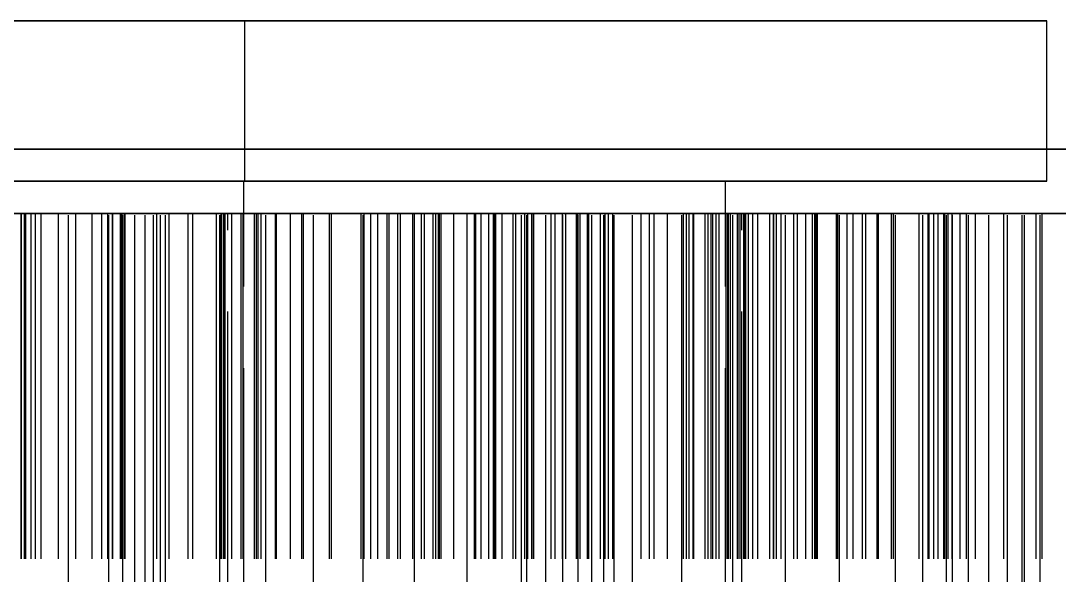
# Model space of a CAD drawing. Header units: millimetres. Extents: x -9 to 243, y -53 to 196.
# Drawn here: x 167.903 to 171.136, y -16.527 to -14.8 of the extents above; entities that cross this region are included whole.
import ezdxf

# ---------------------------------------------------------------- set-up
doc = ezdxf.new("R2010")
doc.units = ezdxf.units.MM
doc.linetypes.add('DASHED', pattern=[1.524, 1.27, -0.254])
doc.layers.add('HIDDEN', color=8, linetype='DASHED')
doc.layers.add('VISIBLE', color=7, linetype='CONTINUOUS')

msp = doc.modelspace()

# ---------------------------------------------------------------- linework, layer by layer
at = {"layer": 'HIDDEN'}
for points in [[(171.09694, -14.8), (171.04139, -14.8), (170.98583, -14.8), (170.93028, -14.8), (170.87472, -14.8), (170.81917, -14.8), (170.76361, -14.8), (170.70806, -14.8), (170.6525, -14.8), (170.59694, -14.8), (170.54139, -14.8), (170.48583, -14.8), (170.43028, -14.8), (170.37472, -14.8), (170.31917, -14.8), (170.26361, -14.8), (170.20806, -14.8), (170.1525, -14.8), (170.09694, -14.8), (170.04139, -14.8), (169.98583, -14.8), (169.93028, -14.8), (169.87472, -14.8), (169.81917, -14.8), (169.76361, -14.8), (169.70806, -14.8), (169.6525, -14.8), (169.59694, -14.8), (169.54139, -14.8), (169.48583, -14.8), (169.43028, -14.8), (169.37472, -14.8), (169.31917, -14.8), (169.26361, -14.8), (169.20806, -14.8), (169.1525, -14.8), (169.09694, -14.8), (169.04139, -14.8), (168.98583, -14.8), (168.93028, -14.8), (168.87472, -14.8), (168.81917, -14.8), (168.76361, -14.8), (168.70806, -14.8), (168.6525, -14.8), (168.59694, -14.8), (168.54139, -14.8), (168.48583, -14.8), (168.43028, -14.8), (168.37472, -14.8), (168.31917, -14.8), (168.26361, -14.8), (168.20806, -14.8), (168.1525, -14.8), (168.09694, -14.8), (168.04139, -14.8), (167.98583, -14.8), (167.93028, -14.8), (167.87472, -14.8)], [(167.87778, -14.8), (167.90556, -14.8), (167.93333, -14.8), (167.96111, -14.8), (167.98889, -14.8), (168.01667, -14.8), (168.04444, -14.8), (168.07222, -14.8), (168.1, -14.8), (168.12778, -14.8), (168.15556, -14.8), (168.18333, -14.8), (168.21111, -14.8), (168.23889, -14.8), (168.26667, -14.8), (168.29444, -14.8), (168.32222, -14.8), (168.35, -14.8), (168.37778, -14.8), (168.40556, -14.8), (168.43333, -14.8), (168.46111, -14.8), (168.48889, -14.8), (168.51667, -14.8), (168.54444, -14.8), (168.57222, -14.8), (168.6, -14.8)], [(168.6, -14.8), (168.54444, -14.8), (168.48889, -14.8), (168.43333, -14.8), (168.37778, -14.8), (168.32222, -14.8), (168.26667, -14.8), (168.21111, -14.8), (168.15556, -14.8), (168.1, -14.8), (168.04444, -14.8), (167.98889, -14.8), (167.93333, -14.8), (167.87778, -14.8)], [(167.9025, -14.8), (167.93028, -14.8), (167.95806, -14.8), (167.98583, -14.8), (168.01361, -14.8), (168.04139, -14.8), (168.06917, -14.8), (168.09694, -14.8), (168.12472, -14.8), (168.1525, -14.8), (168.18028, -14.8), (168.20806, -14.8), (168.23583, -14.8), (168.26361, -14.8), (168.29139, -14.8), (168.31917, -14.8), (168.34694, -14.8), (168.37472, -14.8), (168.4025, -14.8), (168.43028, -14.8), (168.45806, -14.8), (168.48583, -14.8), (168.51361, -14.8), (168.54139, -14.8), (168.56917, -14.8), (168.59694, -14.8), (168.62472, -14.8), (168.6525, -14.8), (168.68028, -14.8), (168.70806, -14.8), (168.73583, -14.8), (168.76361, -14.8), (168.79139, -14.8), (168.81917, -14.8), (168.84694, -14.8), (168.87472, -14.8), (168.9025, -14.8), (168.93028, -14.8), (168.95806, -14.8), (168.98583, -14.8), (169.01361, -14.8), (169.04139, -14.8), (169.06917, -14.8), (169.09694, -14.8), (169.12472, -14.8), (169.1525, -14.8), (169.18028, -14.8), (169.20806, -14.8), (169.23583, -14.8), (169.26361, -14.8), (169.29139, -14.8), (169.31917, -14.8), (169.34694, -14.8)], [(168.6, -15.3), (168.6, -14.8)], [(169.34694, -14.8), (169.37472, -14.8), (169.4025, -14.8), (169.43028, -14.8), (169.45806, -14.8), (169.48583, -14.8), (169.51361, -14.8), (169.54139, -14.8), (169.56917, -14.8), (169.59694, -14.8), (169.62472, -14.8), (169.6525, -14.8), (169.68028, -14.8), (169.70806, -14.8), (169.73583, -14.8), (169.76361, -14.8), (169.79139, -14.8), (169.81917, -14.8), (169.84694, -14.8), (169.87472, -14.8), (169.9025, -14.8), (169.93028, -14.8), (169.95806, -14.8), (169.98583, -14.8), (170.01361, -14.8), (170.04139, -14.8), (170.06917, -14.8), (170.09694, -14.8), (170.12472, -14.8), (170.1525, -14.8), (170.18028, -14.8), (170.20806, -14.8), (170.23583, -14.8), (170.26361, -14.8), (170.29139, -14.8), (170.31917, -14.8), (170.34694, -14.8), (170.37472, -14.8), (170.4025, -14.8), (170.43028, -14.8), (170.45806, -14.8), (170.48583, -14.8), (170.51361, -14.8), (170.54139, -14.8), (170.56917, -14.8), (170.59694, -14.8), (170.62472, -14.8), (170.6525, -14.8), (170.68028, -14.8), (170.70806, -14.8), (170.73583, -14.8), (170.76361, -14.8), (170.79139, -14.8), (170.81917, -14.8), (170.84694, -14.8), (170.87472, -14.8), (170.9025, -14.8), (170.93028, -14.8), (170.95806, -14.8), (170.98583, -14.8), (171.01361, -14.8), (171.04139, -14.8), (171.06917, -14.8), (171.09694, -14.8)], [(171.09694, -15.3), (171.09694, -14.8)], [(171.18333, -15.2), (170.51667, -15.2), (169.85, -15.2), (169.18333, -15.2), (168.51667, -15.2), (167.85, -15.2), (167.18333, -15.2), (166.51667, -15.2), (165.85, -15.2), (165.18333, -15.2), (164.51667, -15.2)], [(171.18333, -15.2), (170.51667, -15.2), (169.85, -15.2), (169.18333, -15.2), (168.51667, -15.2), (167.85, -15.2), (167.18333, -15.2), (166.51667, -15.2), (165.85, -15.2), (165.18333, -15.2), (164.51667, -15.2)], [(171.21508, -15.2), (170.6119, -15.2), (170.00873, -15.2), (169.40556, -15.2), (168.80238, -15.2), (168.19921, -15.2), (167.59603, -15.2), (166.99286, -15.2), (166.38968, -15.2), (165.78651, -15.2), (165.18333, -15.2), (164.58016, -15.2)], [(164.88175, -15.2), (165.18333, -15.2), (165.48492, -15.2), (165.78651, -15.2), (166.0881, -15.2), (166.38968, -15.2), (166.69127, -15.2), (166.99286, -15.2), (167.29444, -15.2), (167.59603, -15.2), (167.89762, -15.2), (168.19921, -15.2), (168.50079, -15.2), (168.80238, -15.2), (169.10397, -15.2), (169.40556, -15.2), (169.70714, -15.2), (170.00873, -15.2), (170.31032, -15.2), (170.6119, -15.2), (170.91349, -15.2), (171.21508, -15.2)], [(167.89205, -15.2), (168.05114, -15.2)], [(168.05114, -15.2), (167.89205, -15.2)], [(168.05114, -15.2), (168.3533, -15.2)], [(168.3533, -15.2), (168.05114, -15.2)], [(168.05114, -18.2), (168.05114, -15.2)], [(168.05114, -18.2), (168.05114, -15.2)], [(168.22026, -15.2), (168.17631, -15.2)], [(168.17631, -15.2), (168.52264, -15.2)], [(168.52264, -15.2), (168.17631, -15.2)], [(168.17631, -15.2), (168.22026, -15.2)], [(168.17631, -18.2), (168.17631, -15.2)], [(168.17631, -18.2), (168.17631, -15.2)], [(168.25796, -15.2), (168.22026, -15.2)], [(168.22026, -15.2), (168.25796, -15.2)], [(168.22026, -18.2), (168.22026, -15.2)], [(168.22026, -18.2), (168.22026, -15.2)], [(168.28985, -15.2), (168.25796, -15.2)], [(168.25796, -15.2), (168.28985, -15.2)], [(168.25796, -18.2), (168.25796, -15.2)], [(168.25796, -18.2), (168.25796, -15.2)], [(168.31622, -15.2), (168.28985, -15.2)], [(168.28985, -15.2), (168.31622, -15.2)], [(168.28985, -18.2), (168.28985, -15.2)], [(168.28985, -18.2), (168.28985, -15.2)], [(168.33731, -15.2), (168.31622, -15.2)], [(168.31622, -15.2), (168.33731, -15.2)], [(168.31622, -18.2), (168.31622, -15.2)], [(168.31622, -18.2), (168.31622, -15.2)], [(168.3533, -15.2), (168.33731, -15.2)], [(168.33731, -15.2), (168.3533, -15.2)], [(168.33731, -18.2), (168.33731, -15.2)], [(168.33731, -18.2), (168.33731, -15.2)], [(168.3533, -18.2), (168.3533, -15.2)], [(168.3533, -18.2), (168.3533, -15.2)], [(168.52264, -15.2), (168.66552, -15.2)], [(168.66552, -15.2), (168.52264, -15.2)], [(168.52264, -18.2), (168.52264, -15.2)], [(168.52264, -18.2), (168.52264, -15.2)], [(168.66552, -15.2), (168.81437, -15.2)], [(168.81437, -15.2), (168.66552, -15.2)], [(168.66552, -18.2), (168.66552, -15.2)], [(168.66552, -18.2), (168.66552, -15.2)], [(168.81437, -15.2), (168.96872, -15.2)], [(168.96872, -15.2), (168.81437, -15.2)], [(168.81437, -18.2), (168.81437, -15.2)], [(168.81437, -18.2), (168.81437, -15.2)], [(168.96872, -15.2), (169.12821, -15.2)], [(169.12821, -15.2), (168.96872, -15.2)], [(168.96872, -18.2), (168.96872, -15.2)], [(168.96872, -18.2), (168.96872, -15.2)], [(169.12821, -15.2), (169.29256, -15.2)], [(169.29256, -15.2), (169.12821, -15.2)], [(169.12821, -18.2), (169.12821, -15.2)], [(169.12821, -18.2), (169.12821, -15.2)], [(169.29256, -15.2), (169.46153, -15.2)], [(169.46153, -15.2), (169.29256, -15.2)], [(169.29256, -18.2), (169.29256, -15.2)], [(169.29256, -18.2), (169.29256, -15.2)], [(169.46153, -15.2), (169.74995, -15.2)], [(169.74995, -15.2), (169.46153, -15.2)], [(169.46153, -18.2), (169.46153, -15.2)], [(169.46153, -18.2), (169.46153, -15.2)], [(169.5372, -15.2), (169.47807, -15.2)], [(169.47807, -15.2), (169.80719, -15.2)], [(169.80719, -15.2), (169.47807, -15.2)], [(169.47807, -15.2), (169.5372, -15.2)], [(169.47807, -18.2), (169.47807, -15.2)], [(169.47807, -18.2), (169.47807, -15.2)], [(169.59036, -15.2), (169.5372, -15.2)], [(169.5372, -15.2), (169.59036, -15.2)], [(169.5372, -18.2), (169.5372, -15.2)], [(169.5372, -18.2), (169.5372, -15.2)], [(169.63797, -15.2), (169.59036, -15.2)], [(169.59036, -15.2), (169.63797, -15.2)], [(169.59036, -18.2), (169.59036, -15.2)], [(169.59036, -18.2), (169.59036, -15.2)], [(169.6803, -15.2), (169.63797, -15.2)], [(169.63797, -15.2), (169.6803, -15.2)], [(169.63797, -18.2), (169.63797, -15.2)], [(169.63797, -18.2), (169.63797, -15.2)], [(169.71757, -15.2), (169.6803, -15.2)], [(169.6803, -15.2), (169.71757, -15.2)], [(169.6803, -18.2), (169.6803, -15.2)], [(169.6803, -18.2), (169.6803, -15.2)], [(169.74995, -15.2), (169.71757, -15.2)], [(169.71757, -15.2), (169.74995, -15.2)], [(169.71757, -18.2), (169.71757, -15.2)], [(169.71757, -18.2), (169.71757, -15.2)], [(169.74995, -18.2), (169.74995, -15.2)], [(169.74995, -18.2), (169.74995, -15.2)], [(169.80719, -15.2), (169.96033, -15.2)], [(169.96033, -15.2), (169.80719, -15.2)], [(169.80719, -18.2), (169.80719, -15.2)], [(169.80719, -18.2), (169.80719, -15.2)], [(169.96033, -15.2), (170.11912, -15.2)], [(170.11912, -15.2), (169.96033, -15.2)], [(169.96033, -18.2), (169.96033, -15.2)], [(169.96033, -18.2), (169.96033, -15.2)], [(170.11912, -15.2), (170.2831, -15.2)], [(170.2831, -15.2), (170.11912, -15.2)], [(170.11912, -18.2), (170.11912, -15.2)], [(170.11912, -18.2), (170.11912, -15.2)], [(170.2831, -15.2), (170.45193, -15.2)], [(170.45193, -15.2), (170.2831, -15.2)], [(170.2831, -18.2), (170.2831, -15.2)], [(170.2831, -18.2), (170.2831, -15.2)], [(170.45193, -15.2), (170.62534, -15.2)], [(170.62534, -15.2), (170.45193, -15.2)], [(170.45193, -18.2), (170.45193, -15.2)], [(170.45193, -18.2), (170.45193, -15.2)], [(170.62534, -15.2), (170.8031, -15.2)], [(170.8031, -15.2), (170.62534, -15.2)], [(170.62534, -18.2), (170.62534, -15.2)], [(170.62534, -18.2), (170.62534, -15.2)], [(170.78483, -15.2), (170.71091, -15.2)], [(170.71091, -15.2), (171.02068, -15.2)], [(171.02068, -15.2), (170.71091, -15.2)], [(170.71091, -15.2), (170.78483, -15.2)], [(170.71091, -18.2), (170.71091, -15.2)], [(170.71091, -18.2), (170.71091, -15.2)], [(170.85311, -15.2), (170.78483, -15.2)], [(170.78483, -15.2), (170.85311, -15.2)], [(170.78483, -18.2), (170.78483, -15.2)], [(170.78483, -18.2), (170.78483, -15.2)], [(170.8031, -15.2), (171.07591, -15.2)], [(171.07591, -15.2), (170.8031, -15.2)], [(170.8031, -18.2), (170.8031, -15.2)], [(170.8031, -18.2), (170.8031, -15.2)], [(170.91613, -15.2), (170.85311, -15.2)], [(170.85311, -15.2), (170.91613, -15.2)], [(170.85311, -18.2), (170.85311, -15.2)], [(170.85311, -18.2), (170.85311, -15.2)], [(170.97414, -15.2), (170.91613, -15.2)], [(170.91613, -15.2), (170.97414, -15.2)], [(170.91613, -18.2), (170.91613, -15.2)], [(170.91613, -18.2), (170.91613, -15.2)], [(171.02735, -15.2), (170.97414, -15.2)], [(170.97414, -15.2), (171.02735, -15.2)], [(170.97414, -18.2), (170.97414, -15.2)], [(170.97414, -18.2), (170.97414, -15.2)], [(171.02068, -15.2), (171.18309, -15.2)], [(171.18309, -15.2), (171.02068, -15.2)], [(171.02068, -18.2), (171.02068, -15.2)], [(171.02068, -18.2), (171.02068, -15.2)], [(171.07591, -15.2), (171.02735, -15.2)], [(171.02735, -15.2), (171.07591, -15.2)], [(171.02735, -18.2), (171.02735, -15.2)], [(171.02735, -18.2), (171.02735, -15.2)], [(171.07591, -18.2), (171.07591, -15.2)], [(171.07591, -18.2), (171.07591, -15.2)], [(171.09694, -15.3), (171.04139, -15.3), (170.98583, -15.3), (170.93028, -15.3), (170.87472, -15.3), (170.81917, -15.3), (170.76361, -15.3), (170.70806, -15.3), (170.6525, -15.3), (170.59694, -15.3), (170.54139, -15.3), (170.48583, -15.3), (170.43028, -15.3), (170.37472, -15.3), (170.31917, -15.3), (170.26361, -15.3), (170.20806, -15.3), (170.1525, -15.3), (170.09694, -15.3), (170.04139, -15.3), (169.98583, -15.3), (169.93028, -15.3), (169.87472, -15.3), (169.81917, -15.3), (169.76361, -15.3), (169.70806, -15.3), (169.6525, -15.3), (169.59694, -15.3), (169.54139, -15.3), (169.48583, -15.3), (169.43028, -15.3), (169.37472, -15.3), (169.31917, -15.3), (169.26361, -15.3), (169.20806, -15.3), (169.1525, -15.3), (169.09694, -15.3), (169.04139, -15.3), (168.98583, -15.3), (168.93028, -15.3), (168.87472, -15.3), (168.81917, -15.3), (168.76361, -15.3), (168.70806, -15.3), (168.6525, -15.3), (168.59694, -15.3), (168.54139, -15.3), (168.48583, -15.3), (168.43028, -15.3), (168.37472, -15.3), (168.31917, -15.3), (168.26361, -15.3), (168.20806, -15.3), (168.1525, -15.3), (168.09694, -15.3), (168.04139, -15.3), (167.98583, -15.3), (167.93028, -15.3), (167.87472, -15.3)], [(167.87778, -15.3), (167.90556, -15.3), (167.93333, -15.3), (167.96111, -15.3), (167.98889, -15.3), (168.01667, -15.3), (168.04444, -15.3), (168.07222, -15.3), (168.1, -15.3), (168.12778, -15.3), (168.15556, -15.3), (168.18333, -15.3), (168.21111, -15.3), (168.23889, -15.3), (168.26667, -15.3), (168.29444, -15.3), (168.32222, -15.3), (168.35, -15.3), (168.37778, -15.3), (168.40556, -15.3), (168.43333, -15.3), (168.46111, -15.3), (168.48889, -15.3), (168.51667, -15.3), (168.54444, -15.3), (168.57222, -15.3), (168.6, -15.3)], [(168.6, -15.3), (168.54444, -15.3), (168.48889, -15.3), (168.43333, -15.3), (168.37778, -15.3), (168.32222, -15.3), (168.26667, -15.3), (168.21111, -15.3), (168.15556, -15.3), (168.1, -15.3), (168.04444, -15.3), (167.98889, -15.3), (167.93333, -15.3), (167.87778, -15.3)], [(167.9025, -15.3), (167.93028, -15.3), (167.95806, -15.3), (167.98583, -15.3), (168.01361, -15.3), (168.04139, -15.3), (168.06917, -15.3), (168.09694, -15.3), (168.12472, -15.3), (168.1525, -15.3), (168.18028, -15.3), (168.20806, -15.3), (168.23583, -15.3), (168.26361, -15.3), (168.29139, -15.3), (168.31917, -15.3), (168.34694, -15.3), (168.37472, -15.3), (168.4025, -15.3), (168.43028, -15.3), (168.45806, -15.3), (168.48583, -15.3), (168.51361, -15.3), (168.54139, -15.3), (168.56917, -15.3), (168.59694, -15.3), (168.62472, -15.3), (168.6525, -15.3), (168.68028, -15.3), (168.70806, -15.3), (168.73583, -15.3), (168.76361, -15.3), (168.79139, -15.3), (168.81917, -15.3), (168.84694, -15.3), (168.87472, -15.3), (168.9025, -15.3), (168.93028, -15.3), (168.95806, -15.3), (168.98583, -15.3), (169.01361, -15.3), (169.04139, -15.3), (169.06917, -15.3), (169.09694, -15.3), (169.12472, -15.3), (169.1525, -15.3), (169.18028, -15.3), (169.20806, -15.3), (169.23583, -15.3), (169.26361, -15.3), (169.29139, -15.3), (169.31917, -15.3), (169.34694, -15.3)], [(170.09694, -15.3), (170.07313, -15.3), (170.04933, -15.3), (170.02552, -15.3), (170.00171, -15.3), (169.9779, -15.3), (169.95409, -15.3), (169.93028, -15.3), (169.90647, -15.3), (169.88266, -15.3), (169.85885, -15.3), (169.83504, -15.3), (169.81123, -15.3), (169.78742, -15.3), (169.76361, -15.3), (169.7398, -15.3), (169.71599, -15.3), (169.69218, -15.3), (169.66837, -15.3), (169.64456, -15.3), (169.62075, -15.3), (169.59694, -15.3), (169.57313, -15.3), (169.54933, -15.3), (169.52552, -15.3), (169.50171, -15.3), (169.4779, -15.3), (169.45409, -15.3), (169.43028, -15.3), (169.40647, -15.3), (169.38266, -15.3), (169.35885, -15.3), (169.33504, -15.3), (169.31123, -15.3), (169.28742, -15.3), (169.26361, -15.3), (169.2398, -15.3), (169.21599, -15.3), (169.19218, -15.3), (169.16837, -15.3), (169.14456, -15.3), (169.12075, -15.3), (169.09694, -15.3), (169.07313, -15.3), (169.04933, -15.3), (169.02552, -15.3), (169.00171, -15.3), (168.9779, -15.3), (168.95409, -15.3), (168.93028, -15.3), (168.90647, -15.3), (168.88266, -15.3), (168.85885, -15.3), (168.83504, -15.3), (168.81123, -15.3), (168.78742, -15.3), (168.76361, -15.3), (168.7398, -15.3), (168.71599, -15.3), (168.69218, -15.3), (168.66837, -15.3), (168.64456, -15.3), (168.62075, -15.3), (168.59694, -15.3)], [(168.59694, -15.3), (168.60885, -15.3), (168.62075, -15.3), (168.63266, -15.3), (168.64456, -15.3), (168.65647, -15.3), (168.66837, -15.3), (168.68028, -15.3), (168.69218, -15.3), (168.70409, -15.3), (168.71599, -15.3), (168.7279, -15.3), (168.7398, -15.3), (168.75171, -15.3), (168.76361, -15.3), (168.77552, -15.3), (168.78742, -15.3), (168.79933, -15.3), (168.81123, -15.3), (168.82313, -15.3), (168.83504, -15.3), (168.84694, -15.3), (168.85885, -15.3), (168.87075, -15.3), (168.88266, -15.3), (168.89456, -15.3), (168.90647, -15.3), (168.91837, -15.3), (168.93028, -15.3), (168.94218, -15.3), (168.95409, -15.3), (168.96599, -15.3), (168.9779, -15.3), (168.9898, -15.3), (169.00171, -15.3), (169.01361, -15.3), (169.02552, -15.3), (169.03742, -15.3), (169.04933, -15.3), (169.06123, -15.3), (169.07313, -15.3), (169.08504, -15.3), (169.09694, -15.3), (169.10885, -15.3), (169.12075, -15.3), (169.13266, -15.3), (169.14456, -15.3), (169.15647, -15.3), (169.16837, -15.3), (169.18028, -15.3), (169.19218, -15.3), (169.20409, -15.3), (169.21599, -15.3), (169.2279, -15.3), (169.2398, -15.3), (169.25171, -15.3), (169.26361, -15.3), (169.27552, -15.3), (169.28742, -15.3), (169.29933, -15.3), (169.31123, -15.3), (169.32313, -15.3), (169.33504, -15.3), (169.34694, -15.3)], [(168.59694, -20.2), (168.59694, -15.3)], [(169.34694, -15.3), (169.37472, -15.3), (169.4025, -15.3), (169.43028, -15.3), (169.45806, -15.3), (169.48583, -15.3), (169.51361, -15.3), (169.54139, -15.3), (169.56917, -15.3), (169.59694, -15.3), (169.62472, -15.3), (169.6525, -15.3), (169.68028, -15.3), (169.70806, -15.3), (169.73583, -15.3), (169.76361, -15.3), (169.79139, -15.3), (169.81917, -15.3), (169.84694, -15.3), (169.87472, -15.3), (169.9025, -15.3), (169.93028, -15.3), (169.95806, -15.3), (169.98583, -15.3), (170.01361, -15.3), (170.04139, -15.3), (170.06917, -15.3), (170.09694, -15.3), (170.12472, -15.3), (170.1525, -15.3), (170.18028, -15.3), (170.20806, -15.3), (170.23583, -15.3), (170.26361, -15.3), (170.29139, -15.3), (170.31917, -15.3), (170.34694, -15.3), (170.37472, -15.3), (170.4025, -15.3), (170.43028, -15.3), (170.45806, -15.3), (170.48583, -15.3), (170.51361, -15.3), (170.54139, -15.3), (170.56917, -15.3), (170.59694, -15.3), (170.62472, -15.3), (170.6525, -15.3), (170.68028, -15.3), (170.70806, -15.3), (170.73583, -15.3), (170.76361, -15.3), (170.79139, -15.3), (170.81917, -15.3), (170.84694, -15.3), (170.87472, -15.3), (170.9025, -15.3), (170.93028, -15.3), (170.95806, -15.3), (170.98583, -15.3), (171.01361, -15.3), (171.04139, -15.3), (171.06917, -15.3), (171.09694, -15.3)], [(169.34694, -15.3), (169.35885, -15.3), (169.37075, -15.3), (169.38266, -15.3), (169.39456, -15.3), (169.40647, -15.3), (169.41837, -15.3), (169.43028, -15.3), (169.44218, -15.3), (169.45409, -15.3), (169.46599, -15.3), (169.4779, -15.3), (169.4898, -15.3), (169.50171, -15.3), (169.51361, -15.3), (169.52552, -15.3), (169.53742, -15.3), (169.54933, -15.3), (169.56123, -15.3), (169.57313, -15.3), (169.58504, -15.3), (169.59694, -15.3), (169.60885, -15.3), (169.62075, -15.3), (169.63266, -15.3), (169.64456, -15.3), (169.65647, -15.3), (169.66837, -15.3), (169.68028, -15.3), (169.69218, -15.3), (169.70409, -15.3), (169.71599, -15.3), (169.7279, -15.3), (169.7398, -15.3), (169.75171, -15.3), (169.76361, -15.3), (169.77552, -15.3), (169.78742, -15.3), (169.79933, -15.3), (169.81123, -15.3), (169.82313, -15.3), (169.83504, -15.3), (169.84694, -15.3), (169.85885, -15.3), (169.87075, -15.3), (169.88266, -15.3), (169.89456, -15.3), (169.90647, -15.3), (169.91837, -15.3), (169.93028, -15.3), (169.94218, -15.3), (169.95409, -15.3), (169.96599, -15.3), (169.9779, -15.3), (169.9898, -15.3), (170.00171, -15.3), (170.01361, -15.3), (170.02552, -15.3), (170.03742, -15.3), (170.04933, -15.3), (170.06123, -15.3), (170.07313, -15.3), (170.08504, -15.3), (170.09694, -15.3)], [(170.09694, -20.2), (170.09694, -15.3)], [(168.12469, -15.4), (167.61165, -15.4)], [(167.61564, -15.4), (168.17363, -15.4)], [(167.89128, -15.4), (168.07448, -15.4)], [(168.15536, -15.4), (167.90137, -15.4)], [(167.90387, -15.4), (167.9046, -15.4)], [(167.91434, -15.4), (167.90387, -15.4)], [(167.90387, -18), (167.90387, -15.4)], [(167.9046, -15.4), (167.91794, -15.4)], [(167.9046, -18), (167.9046, -15.4)], [(167.93532, -15.4), (167.91434, -15.4)], [(167.91434, -18), (167.91434, -15.4)], [(167.91794, -15.4), (167.94872, -15.4)], [(167.91794, -18), (167.91794, -15.4)], [(167.96643, -15.4), (167.93532, -15.4)], [(167.93532, -18), (167.93532, -15.4)], [(167.94872, -15.4), (168.12469, -15.4)], [(167.94872, -18), (167.94872, -15.4)], [(168.2188, -15.4), (167.96643, -15.4)], [(167.96643, -18), (167.96643, -15.4)], [(168.53923, -15.4), (168.02011, -15.4)], [(168.02011, -15.4), (168.18857, -15.4)], [(168.02011, -18), (168.02011, -15.4)], [(168.07448, -15.4), (168.63673, -15.4)], [(168.07448, -18), (168.07448, -15.4)], [(168.12469, -18), (168.12469, -15.4)], [(168.18923, -15.4), (168.15536, -15.4)], [(168.15536, -18), (168.15536, -15.4)], [(168.17363, -15.4), (168.3642, -15.4)], [(168.17363, -18), (168.17363, -15.4)], [(168.18857, -15.4), (168.21702, -15.4)], [(168.18857, -18), (168.18857, -15.4)], [(168.21292, -15.4), (168.18923, -15.4)], [(168.18923, -18), (168.18923, -15.4)], [(168.22604, -15.4), (168.21292, -15.4)], [(168.21292, -18), (168.21292, -15.4)], [(168.21702, -15.4), (168.22789, -15.4)], [(168.21702, -18), (168.21702, -15.4)], [(168.32632, -15.4), (168.2188, -15.4)], [(168.2188, -18), (168.2188, -15.4)], [(168.22789, -15.4), (168.22604, -15.4)], [(168.22604, -18), (168.22604, -15.4)], [(168.22789, -18), (168.22789, -15.4)], [(168.42426, -15.4), (168.32632, -15.4)], [(168.32632, -18), (168.32632, -15.4)], [(168.3642, -15.4), (168.43793, -15.4)], [(168.3642, -18), (168.3642, -15.4)], [(168.51192, -15.4), (168.42426, -15.4)], [(168.42426, -18), (168.42426, -15.4)], [(168.43793, -15.4), (168.52839, -15.4)], [(168.43793, -18), (168.43793, -15.4)], [(168.58828, -15.4), (168.51192, -15.4)], [(168.51192, -18), (168.51192, -15.4)], [(168.52618, -15.4), (168.53646, -15.4)], [(168.53448, -15.4), (168.52618, -15.4)], [(168.52618, -18), (168.52618, -15.4)], [(168.52839, -15.4), (168.63051, -15.4)], [(168.52839, -18), (168.52839, -15.4)], [(168.63673, -15.4), (168.53448, -15.4)], [(168.53448, -18), (168.53448, -15.4)], [(168.53646, -15.4), (168.56007, -15.4)], [(168.53646, -18), (168.53646, -15.4)], [(168.78243, -15.4), (168.53923, -15.4)], [(168.53923, -18), (168.53923, -15.4)], [(170.14694, -15.4), (170.12155, -15.4), (170.09615, -15.4), (170.07075, -15.4), (170.04536, -15.4), (170.01996, -15.4), (169.99456, -15.4), (169.96917, -15.4), (169.94377, -15.4), (169.91837, -15.4), (169.89298, -15.4), (169.86758, -15.4), (169.84218, -15.4), (169.81679, -15.4), (169.79139, -15.4), (169.76599, -15.4), (169.7406, -15.4), (169.7152, -15.4), (169.6898, -15.4), (169.6644, -15.4), (169.63901, -15.4), (169.61361, -15.4), (169.58821, -15.4), (169.56282, -15.4), (169.53742, -15.4), (169.51202, -15.4), (169.48663, -15.4), (169.46123, -15.4), (169.43583, -15.4), (169.41044, -15.4), (169.38504, -15.4), (169.35964, -15.4), (169.33425, -15.4), (169.30885, -15.4), (169.28345, -15.4), (169.25806, -15.4), (169.23266, -15.4), (169.20726, -15.4), (169.18187, -15.4), (169.15647, -15.4), (169.13107, -15.4), (169.10567, -15.4), (169.08028, -15.4), (169.05488, -15.4), (169.02948, -15.4), (169.00409, -15.4), (168.97869, -15.4), (168.95329, -15.4), (168.9279, -15.4), (168.9025, -15.4), (168.8771, -15.4), (168.85171, -15.4), (168.82631, -15.4), (168.80091, -15.4), (168.77552, -15.4), (168.75012, -15.4), (168.72472, -15.4), (168.69933, -15.4), (168.67393, -15.4), (168.64853, -15.4), (168.62313, -15.4), (168.59774, -15.4), (168.57234, -15.4), (168.54694, -15.4)], [(168.54694, -15.4), (168.56363, -15.4), (168.58031, -15.4), (168.59699, -15.4), (168.61367, -15.4), (168.63036, -15.4), (168.64704, -15.4), (168.66372, -15.4), (168.68041, -15.4), (168.69709, -15.4), (168.71377, -15.4), (168.73045, -15.4), (168.74714, -15.4), (168.76382, -15.4), (168.7805, -15.4), (168.79718, -15.4), (168.81387, -15.4), (168.83055, -15.4), (168.84723, -15.4), (168.86391, -15.4), (168.8806, -15.4), (168.89728, -15.4), (168.91396, -15.4), (168.93064, -15.4), (168.94733, -15.4), (168.96401, -15.4), (168.98069, -15.4), (168.99737, -15.4), (169.01406, -15.4), (169.03074, -15.4), (169.04742, -15.4), (169.06411, -15.4), (169.08079, -15.4), (169.09747, -15.4), (169.11415, -15.4), (169.13084, -15.4), (169.14752, -15.4), (169.1642, -15.4), (169.18088, -15.4), (169.19757, -15.4), (169.21425, -15.4), (169.23093, -15.4), (169.24761, -15.4), (169.2643, -15.4), (169.28098, -15.4), (169.29766, -15.4), (169.31434, -15.4), (169.33103, -15.4), (169.34771, -15.4), (169.36439, -15.4), (169.38108, -15.4), (169.39776, -15.4), (169.41444, -15.4), (169.43112, -15.4), (169.44781, -15.4), (169.46449, -15.4), (169.48117, -15.4), (169.49785, -15.4), (169.51454, -15.4), (169.53122, -15.4), (169.5479, -15.4), (169.56458, -15.4), (169.58127, -15.4), (169.59795, -15.4)], [(168.54694, -18.5), (168.54694, -15.4)], [(168.56007, -15.4), (168.59541, -15.4)], [(168.56007, -18), (168.56007, -15.4)], [(168.65153, -15.4), (168.58828, -15.4)], [(168.58828, -18), (168.58828, -15.4)], [(168.59541, -15.4), (168.64164, -15.4)], [(168.59541, -18), (168.59541, -15.4)], [(168.63051, -15.4), (168.7425, -15.4)], [(168.63051, -18), (168.63051, -15.4)], [(168.63673, -18), (168.63673, -15.4)], [(168.64164, -15.4), (168.69829, -15.4)], [(168.64164, -18), (168.64164, -15.4)], [(168.69616, -15.4), (168.65153, -15.4)], [(168.65153, -18), (168.65153, -15.4)], [(168.77807, -15.4), (168.69616, -15.4)], [(168.69616, -18), (168.69616, -15.4)], [(168.69829, -15.4), (168.96185, -15.4)], [(168.69829, -18), (168.69829, -15.4)], [(169.01461, -15.4), (168.74218, -15.4)], [(168.74218, -15.4), (169.1499, -15.4)], [(168.74218, -18), (168.74218, -15.4)], [(168.7425, -15.4), (168.86332, -15.4)], [(168.7425, -18), (168.7425, -15.4)], [(169.37481, -15.4), (168.77807, -15.4)], [(168.77807, -18), (168.77807, -15.4)], [(168.86952, -15.4), (168.78243, -15.4)], [(168.78243, -18), (168.78243, -15.4)], [(168.86332, -15.4), (168.99223, -15.4)], [(168.86332, -18), (168.86332, -15.4)], [(168.97181, -15.4), (168.86952, -15.4)], [(168.86952, -18), (168.86952, -15.4)], [(168.96185, -15.4), (169.04999, -15.4)], [(168.96185, -18), (168.96185, -15.4)], [(169.08456, -15.4), (168.97181, -15.4)], [(168.97181, -18), (168.97181, -15.4)], [(168.99223, -15.4), (169.21184, -15.4)], [(168.99223, -18), (168.99223, -15.4)], [(169.07628, -15.4), (169.01461, -15.4)], [(169.01461, -18), (169.01461, -15.4)], [(169.38133, -15.4), (169.04366, -15.4)], [(169.04366, -15.4), (169.35949, -15.4)], [(169.04366, -18), (169.04366, -15.4)], [(169.04999, -15.4), (169.12793, -15.4)], [(169.04999, -18), (169.04999, -15.4)], [(169.12332, -15.4), (169.07628, -15.4)], [(169.07628, -18), (169.07628, -15.4)], [(169.20611, -15.4), (169.08456, -15.4)], [(169.08456, -18), (169.08456, -15.4)], [(169.15961, -15.4), (169.12332, -15.4)], [(169.12332, -18), (169.12332, -15.4)], [(169.12793, -15.4), (169.19508, -15.4)], [(169.12793, -18), (169.12793, -15.4)], [(169.1499, -15.4), (169.48102, -15.4)], [(169.1499, -18), (169.1499, -15.4)], [(169.18621, -15.4), (169.15961, -15.4)], [(169.15961, -18), (169.15961, -15.4)], [(169.20356, -15.4), (169.18621, -15.4)], [(169.18621, -18), (169.18621, -15.4)], [(169.19508, -15.4), (169.25046, -15.4)], [(169.19508, -18), (169.19508, -15.4)], [(169.21184, -15.4), (169.20356, -15.4)], [(169.20356, -18), (169.20356, -15.4)], [(169.33543, -15.4), (169.20611, -15.4)], [(169.20611, -18), (169.20611, -15.4)], [(169.21184, -18), (169.21184, -15.4)], [(169.25046, -15.4), (169.2923, -15.4)], [(169.25046, -18), (169.25046, -15.4)], [(169.2923, -15.4), (169.31507, -15.4)], [(169.2923, -18), (169.2923, -15.4)], [(169.31507, -15.4), (169.31908, -15.4)], [(169.31507, -18), (169.31507, -15.4)], [(169.31908, -18), (169.31908, -15.4)], [(169.31908, -15.4), (169.91582, -15.4)], [(169.47177, -15.4), (169.33543, -15.4)], [(169.33543, -18), (169.33543, -15.4)], [(169.35949, -15.4), (169.43588, -15.4)], [(169.35949, -18), (169.35949, -15.4)], [(169.37882, -15.4), (169.37481, -15.4)], [(169.37481, -18), (169.37481, -15.4)], [(169.40159, -15.4), (169.37882, -15.4)], [(169.37882, -18), (169.37882, -15.4)], [(169.74577, -15.4), (169.38133, -15.4)], [(169.38133, -18), (169.38133, -15.4)], [(169.44343, -15.4), (169.40159, -15.4)], [(169.40159, -18), (169.40159, -15.4)], [(169.43588, -15.4), (169.49964, -15.4)], [(169.43588, -18), (169.43588, -15.4)], [(169.49881, -15.4), (169.44343, -15.4)], [(169.44343, -18), (169.44343, -15.4)], [(169.66661, -15.4), (169.47177, -15.4)], [(169.47177, -18), (169.47177, -15.4)], [(169.48102, -15.4), (169.58875, -15.4)], [(169.48102, -18), (169.48102, -15.4)], [(169.87462, -15.4), (169.49396, -15.4)], [(169.49396, -15.4), (169.67065, -15.4)], [(169.49396, -18), (169.49396, -15.4)], [(169.56596, -15.4), (169.49881, -15.4)], [(169.49881, -18), (169.49881, -15.4)], [(169.49964, -15.4), (169.55399, -15.4)], [(169.49964, -18), (169.49964, -15.4)], [(169.55399, -15.4), (169.59979, -15.4)], [(169.55399, -18), (169.55399, -15.4)], [(169.6439, -15.4), (169.56596, -15.4)], [(169.56596, -18), (169.56596, -15.4)], [(169.58875, -15.4), (169.70759, -15.4)], [(169.58875, -18), (169.58875, -15.4)], [(169.59795, -15.4), (169.60666, -15.4), (169.61538, -15.4), (169.62409, -15.4), (169.63281, -15.4), (169.64152, -15.4), (169.65023, -15.4), (169.65895, -15.4), (169.66766, -15.4), (169.67638, -15.4), (169.68509, -15.4), (169.69381, -15.4), (169.70252, -15.4), (169.71123, -15.4), (169.71995, -15.4), (169.72866, -15.4), (169.73738, -15.4), (169.74609, -15.4), (169.7548, -15.4), (169.76352, -15.4), (169.77223, -15.4), (169.78095, -15.4), (169.78966, -15.4), (169.79838, -15.4), (169.80709, -15.4), (169.8158, -15.4), (169.82452, -15.4), (169.83323, -15.4), (169.84195, -15.4), (169.85066, -15.4), (169.85938, -15.4), (169.86809, -15.4), (169.8768, -15.4), (169.88552, -15.4), (169.89423, -15.4), (169.90295, -15.4), (169.91166, -15.4), (169.92037, -15.4), (169.92909, -15.4), (169.9378, -15.4), (169.94652, -15.4), (169.95523, -15.4), (169.96395, -15.4), (169.97266, -15.4), (169.98137, -15.4), (169.99009, -15.4), (169.9988, -15.4), (170.00752, -15.4), (170.01623, -15.4), (170.02495, -15.4), (170.03366, -15.4), (170.04237, -15.4), (170.05109, -15.4), (170.0598, -15.4), (170.06852, -15.4), (170.07723, -15.4), (170.08594, -15.4), (170.09466, -15.4), (170.10337, -15.4), (170.11209, -15.4), (170.1208, -15.4), (170.12952, -15.4), (170.13823, -15.4), (170.14694, -15.4)], [(169.59979, -15.4), (169.6373, -15.4)], [(169.59979, -18), (169.59979, -15.4)], [(169.72207, -15.4), (169.63273, -15.4)], [(169.63273, -15.4), (170.03337, -15.4)], [(169.63273, -18), (169.63273, -15.4)], [(169.6373, -15.4), (169.66661, -15.4)], [(169.6373, -18), (169.6373, -15.4)], [(169.73204, -15.4), (169.6439, -15.4)], [(169.6439, -18), (169.6439, -15.4)], [(169.66661, -18), (169.66661, -15.4)], [(169.67065, -15.4), (170.07674, -15.4)], [(169.67065, -18), (169.67065, -15.4)], [(169.70759, -15.4), (169.8339, -15.4)], [(169.70759, -18), (169.70759, -15.4)], [(170.13557, -15.4), (169.72207, -15.4)], [(169.72207, -18), (169.72207, -15.4)], [(169.9956, -15.4), (169.73204, -15.4)], [(169.73204, -18), (169.73204, -15.4)], [(169.86031, -15.4), (169.74577, -15.4)], [(169.74577, -18), (169.74577, -15.4)], [(169.8339, -15.4), (169.96627, -15.4)], [(169.8339, -18), (169.8339, -15.4)], [(169.98353, -15.4), (169.86031, -15.4)], [(169.86031, -18), (169.86031, -15.4)], [(169.97505, -15.4), (169.87462, -15.4)], [(169.87462, -18), (169.87462, -15.4)], [(169.91582, -18), (169.91582, -15.4)], [(169.91582, -15.4), (169.99772, -15.4)], [(169.96627, -15.4), (170.10378, -15.4)], [(169.96627, -18), (169.96627, -15.4)], [(170.06761, -15.4), (169.97505, -15.4)], [(169.97505, -18), (169.97505, -15.4)], [(170.11244, -15.4), (169.98353, -15.4)], [(169.98353, -18), (169.98353, -15.4)], [(170.05225, -15.4), (169.9956, -15.4)], [(169.9956, -18), (169.9956, -15.4)], [(169.99772, -18), (169.99772, -15.4)], [(169.99772, -15.4), (170.04236, -15.4)], [(170.03337, -15.4), (170.14258, -15.4)], [(170.03337, -18), (170.03337, -15.4)], [(170.04236, -18), (170.04236, -15.4)], [(170.04236, -15.4), (170.10561, -15.4)], [(170.09848, -15.4), (170.05225, -15.4)], [(170.05225, -18), (170.05225, -15.4)], [(170.61941, -15.4), (170.05716, -15.4)], [(170.05716, -15.4), (170.15941, -15.4)], [(170.05716, -18), (170.05716, -15.4)], [(170.15409, -15.4), (170.06761, -15.4)], [(170.06761, -18), (170.06761, -15.4)], [(170.07674, -15.4), (170.19713, -15.4)], [(170.07674, -18), (170.07674, -15.4)], [(170.13382, -15.4), (170.09848, -15.4)], [(170.09848, -18), (170.09848, -15.4)], [(170.10378, -15.4), (170.24574, -15.4)], [(170.10378, -18), (170.10378, -15.4)], [(170.10561, -15.4), (170.18197, -15.4)], [(170.10561, -18), (170.10561, -15.4)], [(170.24582, -15.4), (170.11244, -15.4)], [(170.11244, -18), (170.11244, -15.4)], [(170.15743, -15.4), (170.13382, -15.4)], [(170.13382, -18), (170.13382, -15.4)], [(170.25487, -15.4), (170.13557, -15.4)], [(170.13557, -18), (170.13557, -15.4)], [(170.14258, -15.4), (170.24659, -15.4)], [(170.14258, -18), (170.14258, -15.4)], [(170.14694, -18.5), (170.14694, -15.4)], [(170.23478, -15.4), (170.15409, -15.4)], [(170.15409, -18), (170.15409, -15.4)], [(170.16771, -15.4), (170.15743, -15.4)], [(170.15743, -18), (170.15743, -15.4)], [(170.15941, -15.4), (170.16771, -15.4)], [(170.15941, -18), (170.15941, -15.4)], [(170.16771, -18), (170.16771, -15.4)], [(170.18197, -15.4), (170.26963, -15.4)], [(170.18197, -18), (170.18197, -15.4)], [(170.19713, -15.4), (170.32081, -15.4)], [(170.19713, -18), (170.19713, -15.4)], [(170.30968, -15.4), (170.23478, -15.4)], [(170.23478, -18), (170.23478, -15.4)], [(170.24574, -15.4), (170.37864, -15.4)], [(170.24574, -18), (170.24574, -15.4)], [(170.38286, -15.4), (170.24582, -15.4)], [(170.24582, -18), (170.24582, -15.4)], [(170.24659, -15.4), (170.34639, -15.4)], [(170.24659, -18), (170.24659, -15.4)], [(170.37462, -15.4), (170.25487, -15.4)], [(170.25487, -18), (170.25487, -15.4)], [(170.26963, -15.4), (170.36757, -15.4)], [(170.26963, -18), (170.26963, -15.4)], [(170.37864, -15.4), (170.30968, -15.4)], [(170.30968, -18), (170.30968, -15.4)], [(170.32081, -15.4), (170.44629, -15.4)], [(170.32081, -18), (170.32081, -15.4)], [(170.34639, -15.4), (170.44203, -15.4)], [(170.34639, -18), (170.34639, -15.4)], [(170.36757, -15.4), (170.47509, -15.4)], [(170.36757, -18), (170.36757, -15.4)], [(170.49415, -15.4), (170.37462, -15.4)], [(170.37462, -18), (170.37462, -15.4)], [(170.37864, -18), (170.37864, -15.4)], [(170.52289, -15.4), (170.38286, -15.4)], [(170.38286, -18), (170.38286, -15.4)], [(170.44203, -15.4), (170.53331, -15.4)], [(170.44203, -18), (170.44203, -15.4)], [(170.44629, -15.4), (170.57282, -15.4)], [(170.44629, -18), (170.44629, -15.4)], [(170.47509, -15.4), (170.72746, -15.4)], [(170.47509, -18), (170.47509, -15.4)], [(170.61295, -15.4), (170.49415, -15.4)], [(170.49415, -18), (170.49415, -15.4)], [(170.61999, -15.4), (170.52289, -15.4)], [(170.52289, -18), (170.52289, -15.4)], [(170.53331, -15.4), (170.61999, -15.4)], [(170.53331, -18), (170.53331, -15.4)], [(170.74517, -15.4), (170.5692, -15.4)], [(170.5692, -15.4), (171.08224, -15.4)], [(170.5692, -18), (170.5692, -15.4)], [(170.57282, -15.4), (170.6998, -15.4)], [(170.57282, -18), (170.57282, -15.4)], [(170.73057, -15.4), (170.61295, -15.4)], [(170.61295, -18), (170.61295, -15.4)], [(170.80261, -15.4), (170.61941, -15.4)], [(170.61941, -18), (170.61941, -15.4)], [(170.61999, -18), (170.61999, -15.4)], [(170.6998, -15.4), (170.82668, -15.4)], [(170.6998, -18), (170.6998, -15.4)], [(170.72746, -15.4), (170.75857, -15.4)], [(170.72746, -18), (170.72746, -15.4)], [(170.84654, -15.4), (170.73057, -15.4)], [(170.73057, -18), (170.73057, -15.4)], [(170.77595, -15.4), (170.74517, -15.4)], [(170.74517, -18), (170.74517, -15.4)], [(170.75857, -15.4), (170.77955, -15.4)], [(170.75857, -18), (170.75857, -15.4)], [(170.78929, -15.4), (170.77595, -15.4)], [(170.77595, -18), (170.77595, -15.4)], [(170.77955, -15.4), (170.79002, -15.4)], [(170.77955, -18), (170.77955, -15.4)], [(170.79002, -15.4), (170.78929, -15.4)], [(170.78929, -18), (170.78929, -15.4)], [(170.79002, -18), (170.79002, -15.4)], [(170.87442, -15.4), (170.80261, -15.4)], [(170.80261, -18), (170.80261, -15.4)], [(170.82668, -15.4), (170.84654, -15.4)], [(170.82668, -18), (170.82668, -15.4)], [(170.84654, -18), (170.84654, -15.4)], [(170.96316, -15.4), (170.87442, -15.4)], [(170.87442, -18), (170.87442, -15.4)], [(171.06367, -15.4), (170.96316, -15.4)], [(170.96316, -18), (170.96316, -15.4)], [(171.17419, -15.4), (171.06367, -15.4)], [(171.06367, -18), (171.06367, -15.4)], [(171.08224, -15.4), (171.33207, -15.4)], [(171.08224, -18), (171.08224, -15.4)]]:
    msp.add_lwpolyline(points, dxfattribs=at)
at = {"layer": 'VISIBLE'}
msp.add_lwpolyline([(164.85, -15.2), (165.18333, -15.2), (165.51667, -15.2), (165.85, -15.2), (166.18333, -15.2), (166.51667, -15.2), (166.85, -15.2), (167.18333, -15.2), (167.51667, -15.2), (167.85, -15.2), (168.18333, -15.2), (168.51667, -15.2), (168.85, -15.2), (169.18333, -15.2), (169.51667, -15.2), (169.85, -15.2), (170.18333, -15.2), (170.51667, -15.2), (170.85, -15.2), (171.18333, -15.2)], dxfattribs=at)
msp.add_lwpolyline([(164.85, -15.2), (165.18333, -15.2), (165.51667, -15.2), (165.85, -15.2), (166.18333, -15.2), (166.51667, -15.2), (166.85, -15.2), (167.18333, -15.2), (167.51667, -15.2), (167.85, -15.2), (168.18333, -15.2), (168.51667, -15.2), (168.85, -15.2), (169.18333, -15.2), (169.51667, -15.2), (169.85, -15.2), (170.18333, -15.2), (170.51667, -15.2), (170.85, -15.2), (171.18333, -15.2)], dxfattribs=at)

doc.saveas('drawing.dxf')
